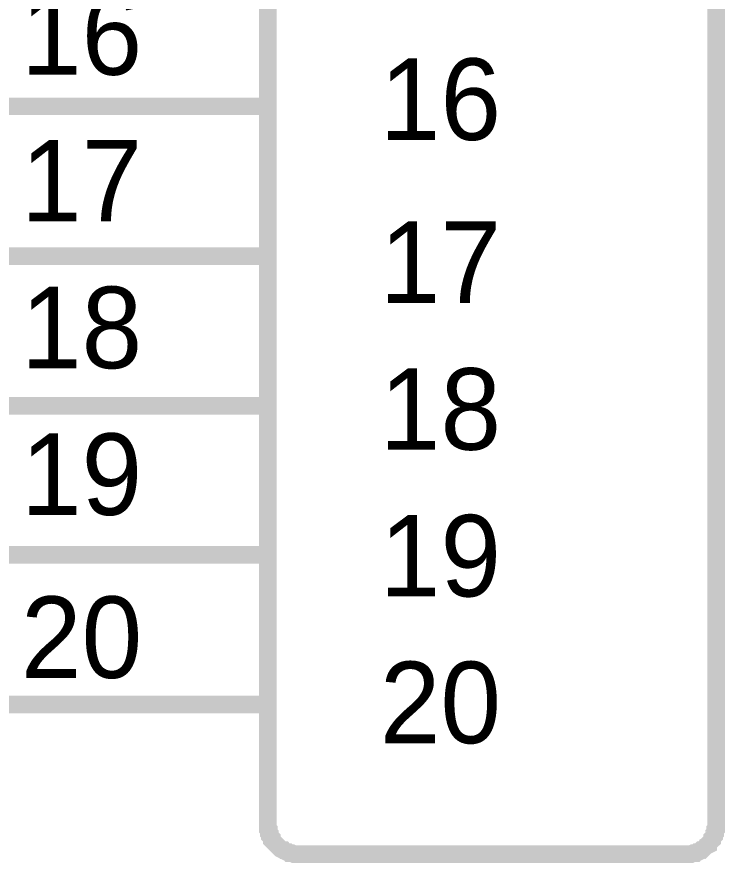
# Model space of a CAD drawing. Header units: millimetres. Extents: x 0 to 11.5, y 0 to 7.6.
# Drawn here: x 8.682 to 9.156, y 4.543 to 5.109 of the extents above; entities that cross this region are included whole.
import ezdxf

# ---------------------------------------------------------------- set-up
doc = ezdxf.new("R2010")
doc.units = ezdxf.units.MM
doc.header["$MEASUREMENT"] = 0
doc.layers.add('Sheet', color=255, linetype='Continuous')

msp = doc.modelspace()

# ---------------------------------------------------------------- linework, layer by layer
at = {"layer": 'Sheet', "const_width": 0.0118}
for points in [[(8.85004, 4.5694), (8.85004, 6.62819)], [(9.15008, 6.62819), (9.15008, 4.5694)], [(8.65023, 5.04918), (8.75047, 5.04918)], [(8.85004, 5.04918), (8.75047, 5.04918)], [(8.65023, 4.949), (8.75047, 4.949)], [(8.85004, 4.949), (8.75047, 4.949)], [(8.65023, 4.84882), (8.75047, 4.84882)], [(8.85004, 4.84882), (8.75047, 4.84882)], [(8.65023, 4.74932), (8.75047, 4.74932)], [(8.85004, 4.74932), (8.75047, 4.74932)], [(8.65023, 4.64914), (8.75047, 4.64914)], [(8.85004, 4.64914), (8.75047, 4.64914)], [(8.87049, 4.54896), (8.86981, 4.54896), (8.86845, 4.54896), (8.86777, 4.54896), (8.8664, 4.54964), (8.86572, 4.54964), (8.86436, 4.54964), (8.86367, 4.55032), (8.86299, 4.55032), (8.86163, 4.551), (8.86095, 4.55169), (8.86026, 4.55169), (8.8589, 4.55237), (8.85822, 4.55305), (8.85754, 4.55373), (8.85685, 4.55441), (8.85617, 4.55509), (8.85549, 4.55577), (8.85481, 4.55646), (8.85413, 4.55714), (8.85345, 4.55782), (8.85276, 4.5585), (8.85276, 4.55986), (8.85208, 4.56055), (8.8514, 4.56123), (8.8514, 4.56259), (8.85072, 4.56327), (8.85072, 4.56395), (8.85072, 4.56532), (8.85004, 4.566), (8.85004, 4.56736), (8.85004, 4.56804), (8.85004, 4.5694)], [(9.15008, 4.5694), (9.15008, 4.56804), (9.15008, 4.56736), (9.15008, 4.566), (9.1494, 4.56532), (9.1494, 4.56395), (9.1494, 4.56327), (9.14872, 4.56259), (9.14872, 4.56123), (9.14804, 4.56055), (9.14736, 4.55986), (9.14736, 4.5585), (9.14667, 4.55782), (9.14599, 4.55714), (9.14531, 4.55646), (9.14463, 4.55577), (9.14463, 4.55509), (9.14326, 4.55441), (9.14258, 4.55373), (9.1419, 4.55305), (9.14122, 4.55237), (9.14054, 4.55169), (9.13985, 4.55169), (9.13917, 4.551), (9.13781, 4.55032), (9.13713, 4.55032), (9.13644, 4.54964), (9.13508, 4.54964), (9.1344, 4.54964), (9.13303, 4.54896), (9.13235, 4.54896), (9.13099, 4.54896), (9.13031, 4.54896)], [(9.13031, 4.54896), (8.87049, 4.54896)]]:
    msp.add_lwpolyline(points, dxfattribs=at)

# ---------------------------------------------------------------- texts
at = {"layer": 'Sheet'}
for s, p in [('16', (8.68501, 5.0703)), ('16', (8.92505, 5.02669)), ('17', (8.68501, 4.97217)), ('17', (8.92505, 4.91765)), ('18', (8.68501, 4.87403)), ('18', (8.92505, 4.81951)), ('19', (8.68501, 4.7759)), ('19', (8.92505, 4.72138)), ('20', (8.68501, 4.66686)), ('20', (8.92505, 4.62324))]:
    msp.add_text(s, height=0.054519, dxfattribs=at).set_placement(p)

doc.saveas('drawing.dxf')
